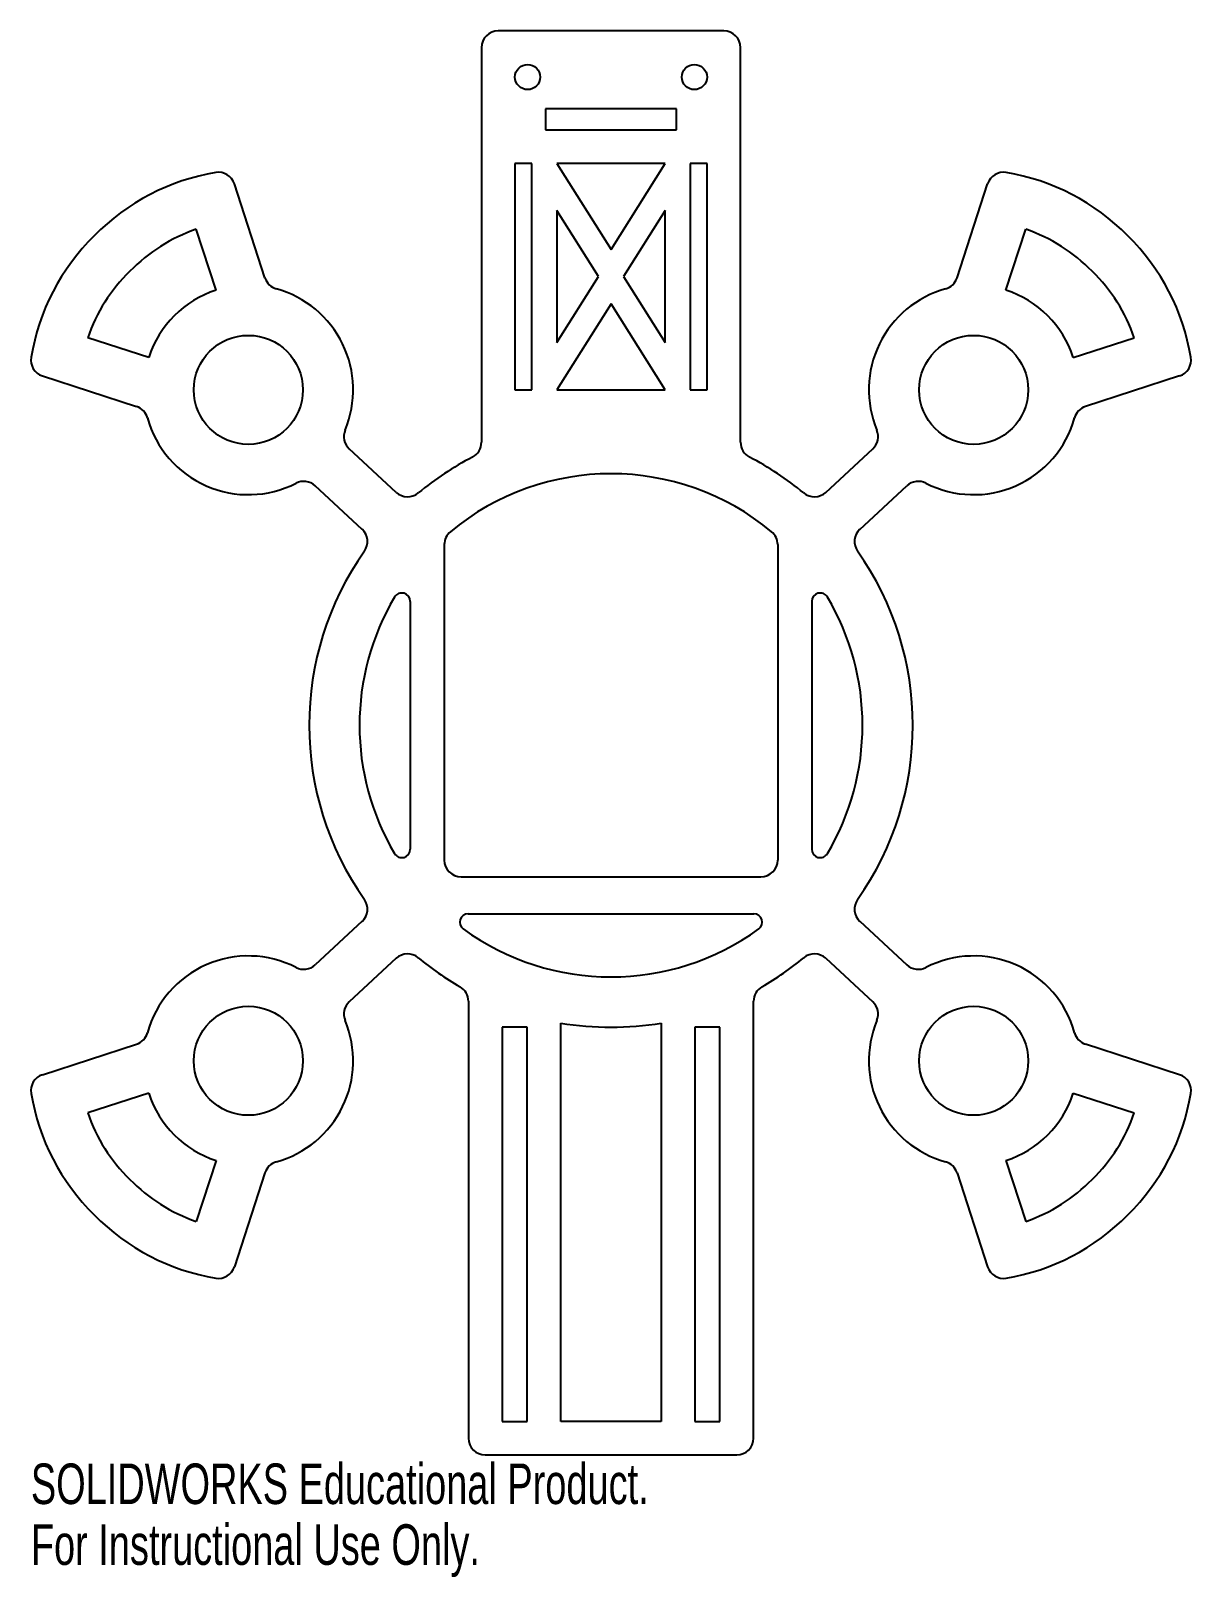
# Model space of a CAD drawing. Header units: millimetres. Extents: x -26 to 112, y -62 to 123.
import ezdxf

# ---------------------------------------------------------------- set-up
doc = ezdxf.new("R2010")
doc.units = ezdxf.units.MM
doc.styles.add('SLDTEXTSTYLE0', font='TXT', dxfattribs={"width": 0.7})

msp = doc.modelspace()

# ---------------------------------------------------------------- linework, layer by layer
at = {"color": 7, "linetype": 'Continuous', "lineweight": 25}
for p, q in [((56.7, 122.8), (29.8, 122.8)), ((27.8, 120.8), (27.8, 73.76)), ((58.7, 73.76), (58.7, 120.8)), ((35.45, 113.5), (35.45, 111)), ((51.05, 113.5), (35.45, 113.5)), ((51.05, 111), (51.05, 113.5)), ((35.45, 111), (51.05, 111)), ((31.8, 107), (31.8, 80)), ((33.8, 107), (31.8, 107)), ((33.8, 80), (33.8, 107)), ((49.7, 107), (36.8, 107)), ((36.8, 107), (43.25, 96.75)), ((43.25, 96.75), (49.7, 107)), ((54.7, 107), (52.7, 107)), ((52.7, 107), (52.7, 80)), ((54.7, 80), (54.7, 107)), ((1.97, 93.35), (-1.66, 104.55)), ((84.53, 93.35), (88.16, 104.55)), ((41.75, 93.5), (36.8, 101.37)), ((36.8, 101.37), (36.8, 85.63)), ((49.7, 101.37), (44.75, 93.5)), ((49.7, 85.63), (49.7, 101.37)), ((-3.86, 91.89), (-6.22, 99.16)), ((90.36, 91.89), (92.72, 99.16)), ((36.8, 85.63), (41.75, 93.5)), ((44.75, 93.5), (49.7, 85.63)), ((43.25, 90.25), (36.8, 80)), ((49.7, 80), (43.25, 90.25)), ((-11.89, 83.86), (-19.16, 86.22)), ((98.39, 83.86), (105.66, 86.22)), ((-24.55, 81.66), (-13.35, 78.03)), ((111.05, 81.66), (99.85, 78.03)), ((31.8, 80), (33.8, 80)), ((36.8, 80), (49.7, 80)), ((52.7, 80), (54.7, 80)), ((17.63, 67.78), (12.03, 72.96)), ((68.87, 67.78), (74.47, 72.96)), ((13.56, 63.37), (7.96, 68.56)), ((72.94, 63.37), (78.54, 68.56)), ((23.37, 61.55), (23.37, 23.94)), ((63.13, 61.55), (63.13, 23.94)), ((19.3, 54.78), (19.3, 25.22)), ((67.2, 54.78), (67.2, 25.22)), ((25.37, 21.94), (61.13, 21.94)), ((13.56, 16.63), (7.96, 11.44)), ((26.22, 17.53), (60.28, 17.53)), ((72.94, 16.63), (78.54, 11.44)), ((17.63, 12.22), (12.03, 7.04)), ((68.87, 12.22), (74.47, 7.04)), ((26.25, 7.09), (26.25, -45)), ((60.25, -45), (60.25, 7.09)), ((30.25, 4), (30.25, -43)), ((33.25, 4), (30.25, 4)), ((33.25, -43), (33.25, 4)), ((37.25, -43), (37.25, 4.5)), ((49.25, 4.5), (49.25, -43)), ((56.25, 4), (53.25, 4)), ((53.25, 4), (53.25, -43)), ((56.25, -43), (56.25, 4)), ((-24.55, -1.66), (-13.35, 1.97)), ((111.05, -1.66), (99.85, 1.97)), ((-11.89, -3.86), (-19.16, -6.22)), ((98.39, -3.86), (105.66, -6.22)), ((-3.86, -11.89), (-6.22, -19.16)), ((90.36, -11.89), (92.72, -19.16)), ((1.97, -13.35), (-1.66, -24.55)), ((84.53, -13.35), (88.16, -24.55)), ((30.25, -43), (33.25, -43)), ((49.25, -43), (37.25, -43)), ((53.25, -43), (56.25, -43)), ((28.25, -47), (58.25, -47))]:
    msp.add_line(p, q, dxfattribs=at)
for centre, radius in [((33.3, 117.3), 1.5), ((53.2, 117.3), 1.5), ((0, 80), 6.5), ((86.5, 80), 6.5), ((0, 0), 6.5), ((86.5, 0), 6.5)]:
    msp.add_circle(centre, radius, dxfattribs=at)
for centre, radius, start, end in [((29.8, 120.8), 2, 90, 180), ((56.7, 120.8), 2, 360, 90), ((0.36, 80), 26.25, 99.3029, 135.5524), ((-3.56, 103.94), 2, 17.9808, 99.3029), ((90.06, 103.94), 2, 80.6971, 162.0192), ((86.14, 80), 26.25, 44.4476, 80.6971), ((0, 79.64), 26.25, 134.4476, 170.6971), ((0.36, 80), 20.25, 108.9439, 135.716), ((86.14, 80), 20.25, 44.284, 71.0561), ((86.5, 79.64), 26.25, 9.3029, 45.5524), ((0, 79.64), 20.25, 134.284, 161.0561), ((86.5, 79.64), 20.25, 18.9439, 45.716), ((3.88, 93.97), 2, 197.9808, 254.4954), ((82.62, 93.97), 2, 285.5046, 342.0192), ((0, 80), 12.5, 107.9808, 162.0192), ((0, 80), 12.5, 337.4069, 74.4954), ((86.5, 80), 12.5, 105.5046, 202.5931), ((86.5, 80), 12.5, 17.9808, 72.0192), ((-23.94, 83.56), 2, 170.6971, 252.0192), ((110.44, 83.56), 2, 287.9808, 9.3029), ((-13.97, 76.12), 2, 15.5046, 72.0192), ((100.47, 76.12), 2, 107.9808, 164.4954), ((0, 80), 12.5, 195.5046, 297.0644), ((86.5, 80), 12.5, 242.9356, 344.4954), ((13.39, 74.43), 2, 157.4069, 227.2356), ((25.8, 73.76), 2, 297.3362, 360), ((60.7, 73.76), 2, 180, 242.6638), ((73.11, 74.43), 2, 312.7644, 22.5931), ((43.25, 40), 36, 117.3362, 129.6748), ((43.25, 40), 36, 50.3252, 62.6638), ((6.6, 67.09), 2, 47.2356, 117.0644), ((43.25, 40), 30, 50.322, 129.678), ((79.9, 67.09), 2, 62.9356, 132.7644), ((18.99, 69.25), 2, 227.2356, 309.6748), ((67.51, 69.25), 2, 230.3252, 312.7644), ((12.2, 61.91), 2, 324.7965, 47.2356), ((25.37, 61.55), 2, 129.678, 180), ((61.13, 61.55), 2, 0, 50.322), ((74.3, 61.91), 2, 132.7644, 215.2035), ((43.25, 40), 36, 144.7965, 215.2035), ((43.25, 40), 36, 324.7965, 35.2035), ((18.3, 54.78), 1, 0, 149.3597), ((68.2, 54.78), 1, 30.6403, 180), ((43.25, 40), 30, 149.3597, 210.6403), ((43.25, 40), 30, 329.3597, 30.6403), ((18.3, 25.22), 1, 210.6403, 0), ((68.2, 25.22), 1, 180, 329.3597), ((25.37, 23.94), 2, 180, 270), ((61.13, 23.94), 2, 270, 0), ((12.2, 18.09), 2, 312.7644, 35.2035), ((74.3, 18.09), 2, 144.7965, 227.2356), ((26.22, 16.53), 1, 90, 234.0283), ((60.28, 16.53), 1, 305.9717, 90), ((43.25, 40), 30, 234.0283, 305.9717), ((0, 0), 12.5, 62.9356, 164.4954), ((6.6, 12.91), 2, 242.9356, 312.7644), ((18.99, 10.75), 2, 50.3252, 132.7644), ((43.25, 40), 36, 230.3252, 240), ((43.25, 40), 36, 300, 309.6748), ((67.51, 10.75), 2, 47.2356, 129.6748), ((79.9, 12.91), 2, 227.2356, 297.0644), ((86.5, 0), 12.5, 15.5046, 117.0644), ((24.25, 7.09), 2, 0, 60), ((62.25, 7.09), 2, 120, 180), ((13.39, 5.57), 2, 132.7644, 202.5931), ((73.11, 5.57), 2, 337.4069, 47.2356), ((0, 0), 12.5, 285.5046, 22.5931), ((43.25, 40), 36, 260.4059, 279.5941), ((86.5, 0), 12.5, 157.4069, 254.4954), ((-13.97, 3.88), 2, 287.9808, 344.4954), ((100.47, 3.88), 2, 195.5046, 252.0192), ((-23.94, -3.56), 2, 107.9808, 189.3029), ((110.44, -3.56), 2, 350.6971, 72.0192), ((0, 0.36), 26.25, 189.3029, 225.5524), ((0, 0), 12.5, 197.9808, 252.0192), ((86.5, 0), 12.5, 287.9808, 342.0192), ((86.5, 0.36), 26.25, 314.4476, 350.6971), ((0, 0.36), 20.25, 198.9439, 225.716), ((86.5, 0.36), 20.25, 314.284, 341.0561), ((3.88, -13.97), 2, 105.5046, 162.0192), ((82.62, -13.97), 2, 17.9808, 74.4954), ((0.36, 0), 20.25, 224.284, 251.0561), ((86.14, 0), 20.25, 288.9439, 315.716), ((0.36, 0), 26.25, 224.4476, 260.6971), ((86.14, 0), 26.25, 279.3029, 315.5524), ((-3.56, -23.94), 2, 260.6971, 342.0192), ((90.06, -23.94), 2, 197.9808, 279.3029), ((28.25, -45), 2, 180, 270), ((58.25, -45), 2, 270, 0)]:
    msp.add_arc(centre, radius, start, end, dxfattribs=at)

# ---------------------------------------------------------------- texts
at = {"color": 7, "linetype": 'Continuous', "char_height": 4.8336, "attachment_point": 1, "style": 'SLDTEXTSTYLE0'}
for s, insert in [('SOLIDWORKS Educational Product.', (-25.94, -48.02)), ('For Instructional Use Only.', (-25.94, -55.27))]:
    msp.add_mtext(s, dxfattribs=dict(at, insert=insert))

doc.saveas('drawing.dxf')
